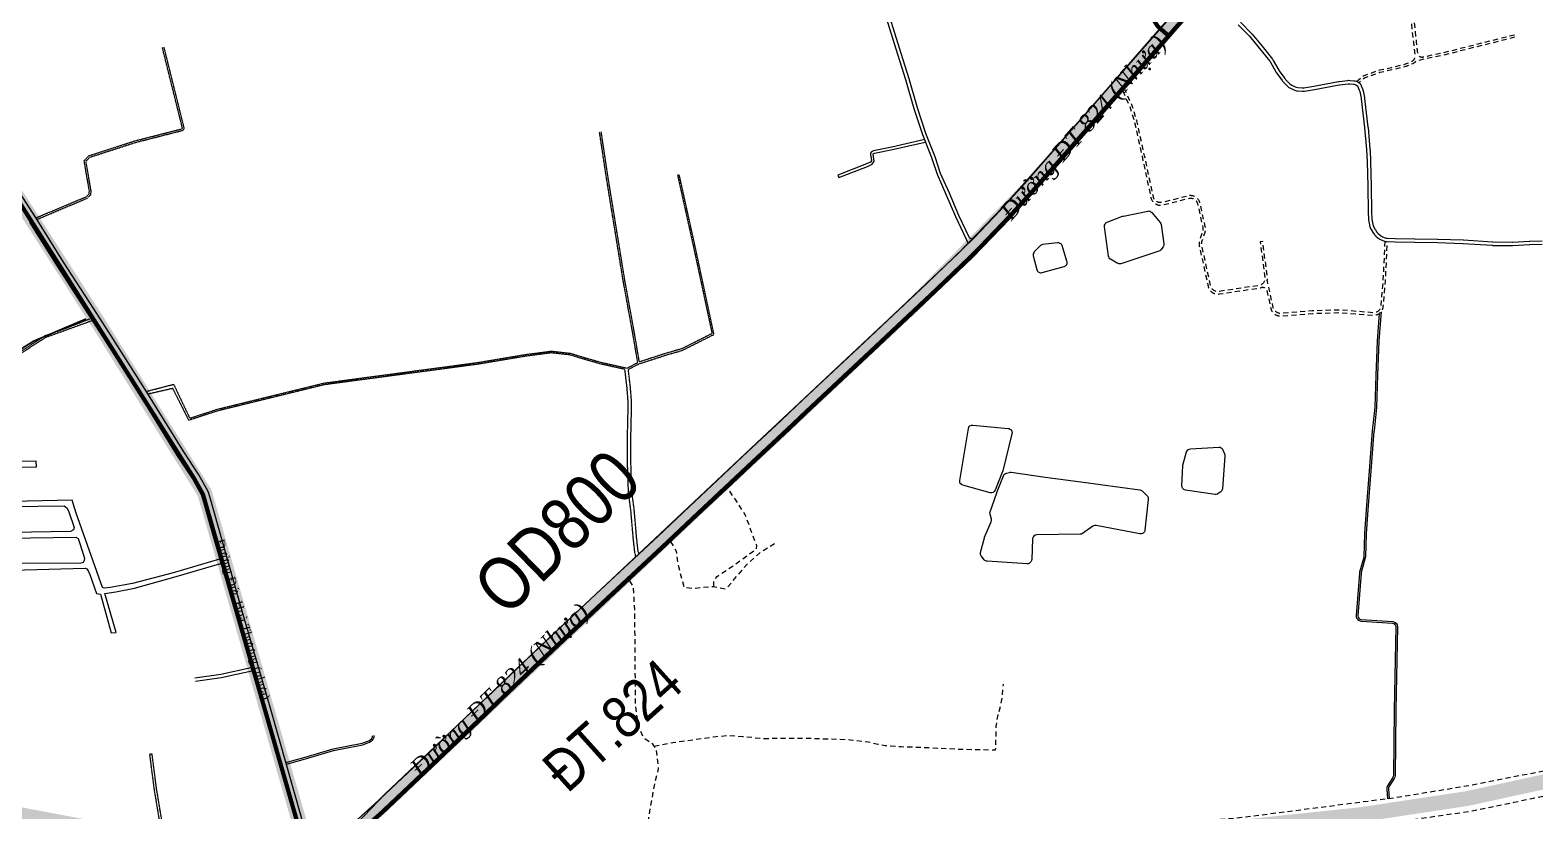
# Model space of a CAD drawing. Header units: metres. Extents: x 556238 to 587446, y 1177111 to 1219372.
# Drawn here: x 577821 to 579595, y 1198566 to 1199487 of the extents above; entities that cross this region are included whole.
import ezdxf
from ezdxf.enums import TextEntityAlignment as Align

# ---------------------------------------------------------------- set-up
doc = ezdxf.new("R2010")
doc.units = ezdxf.units.M
doc.header["$MEASUREMENT"] = 0
for name, pattern in [('ACAD_ISO03W100', [30, 12, -18]), ('DASHED2', [0.375, 0.25, -0.125]), ('Xr_Nen GT$0$DASHED', [0.75, 0.5, -0.25]), ('Xr_Nen GT$0$MON', [10, 6, -4])]:
    doc.linetypes.add(name, pattern=pattern)
for name, color, linetype in [('Diameter_Text', 2, 'Continuous'), ('DUONG GIAO THONG', 7, 'Continuous'), ('Unknown_Line_Type', 7, 'Continuous')]:
    doc.layers.add(name, color=color, linetype=linetype)
for name, color, linetype, lineweight in [('Pipe Existing', 1, 'ACAD_ISO03W100', 60), ('Text ten duong', 150, 'Continuous', 15), ('Xr_Nen GT$0$DUONG BT-NEN BT', 38, 'Continuous', 0), ('Xr_Nen GT$0$DUONG NHUA', 38, 'Continuous', 0), ('Xr_Nen GT$0$DUONG_DA', 38, 'Xr_Nen GT$0$MON', 0), ('Xr_Nen GT$1$SONG_HO', 250, 'Continuous', 0)]:
    doc.layers.add(name, color=color, linetype=linetype, lineweight=lineweight)
doc.styles.add('CL_G', font='Vhelvcn.ttf')
doc.styles.add('UTM', font='')
doc.styles.add('Xr_Nen GT$0$ROMANS', font='romans.shx')
doc.styles.get('UTM').set_extended_font_data('UTM Swiss Condensed')
doc.linetypes.add('Xr_Nen GT$0$TL_P', pattern='A,2,[130,ltypeshp.shx,S=1,R=0,X=0,Y=-1],2', length=4)
doc.linetypes.add('Xr_Nen GT$1$TL_T', pattern='A,2,[130,ltypeshp.shx,S=1,R=0,X=0,Y=1],2', length=4)

# ---------------------------------------------------------------- blocks, each defined once
blk = doc.blocks.new('GT CHINH')
at = {"layer": 'DUONG GIAO THONG', "color": 9, "ltscale": 5, "const_width": 17.5}
for points in [[(9600.3, 1241.1), (10380.2, 697.4), (10412.9, 663), (11029.8, 179.5), (11728, -375.9), (11871.1, -480.9), (11920.5, -513), (11974.9, -539.4), (12017.6, -557.2), (12082.5, -571.6), (12223.9, -599.7), (12749, -698.9), (12818.4, -714), (12898.7, -727.7), (12974.7, -733), (13015.1, -731.5), (13104.1, -722.6), (13602.9, -678.1), (13998.1, -636.4), (14123.6, -617.4), (14474.4, -540.8)], [(14299.7, 892.5), (14082.3, 644.4), (13946.9, 489.8), (13790.4, 311.8), (13606.8, 102.3), (13472.7, -33.6), (13380.3, -120.3), (13320, -177.2), (13193.4, -296), (12845.8, -624.9), (12761.1, -704.2), (12636.5, -861.8), (12542.9, -995.9), (12493.2, -1068.3), (12392.1, -1240.8), (12333.7, -1342.1), (12286.5, -1420), (12167.4, -1587.1), (12084.9, -1698.9), (11993.3, -1823.8), (11785.2, -2107.9), (11612.3, -2343.9)], [(12763.4, -702), (12635.5, -257), (12509.2, -54.9), (12317.3, 244), (12185.5, 458.4), (11982, 784.7), (11859.5, 979.9), (11817.8, 1046.1), (11650.6, 1359.5), (11549.8, 1547.7), (11488.4, 1659.3), (11392.1, 1830.1), (11303.3, 1986.2), (11214.7, 2136.7), (11196, 2163.5), (11124.7, 2246), (11046.8, 2334.7), (10875.2, 2529.7), (10791.4, 2624.7), (10680.8, 2750.4), (10613.8, 2825.8)]]:
    blk.add_lwpolyline(points, dxfattribs=at)

msp = doc.modelspace()

# ---------------------------------------------------------------- linework, layer by layer
at = {"layer": 'Xr_Nen GT$0$DUONG BT-NEN BT', "flags": 128}
for points in [[(578926.88097, 1199235.83093), (578925.06574, 1199240.3366), (578912.3853, 1199266.91333), (578901.19639, 1199293.44545), (578890.63811, 1199316.85525), (578884.24521, 1199336.6134), (578873.51438, 1199363.81058), (578863.26213, 1199394.25972), (578853.49422, 1199428.42155), (578844.01267, 1199458.38328), (578830.84156, 1199501.34955), (578820.24885, 1199548.56286), (578809.03541, 1199584.42692), (578792.06281, 1199635.04339)], [(578931.32613, 1199240.43334), (578928.59548, 1199242.22759), (578916.03514, 1199268.55259), (578904.86293, 1199295.04512), (578894.37559, 1199318.29763), (578888.01223, 1199337.96447), (578877.27269, 1199365.18371), (578867.08256, 1199395.44838), (578857.32471, 1199429.57502), (578847.83172, 1199459.57289), (578834.71091, 1199502.37506), (578824.11576, 1199549.59929), (578812.84091, 1199585.65973), (578795.85528, 1199636.31507)], [(578875.74425, 1199358.11243), (578837.03368, 1199349.36363), (578815.42542, 1199345.00358), (578813.11632, 1199343.80125), (578811.91307, 1199342.20887), (578811.97802, 1199340.77898), (578813.12853, 1199333.48555), (578811.85684, 1199331.44156), (578807.26808, 1199329.34223), (578773.51371, 1199316.34336), (578774.59184, 1199313.54378), (578808.43227, 1199326.5758), (578813.92669, 1199329.08945), (578816.26598, 1199332.8494), (578814.96736, 1199341.0817), (578814.95909, 1199341.26378), (578815.10194, 1199341.45283), (578816.43465, 1199342.14676), (578837.66111, 1199346.42977), (578876.40559, 1199355.18623)], [(578081.9585, 1198735.07874), (578046.01118, 1198727.29068), (578015.57307, 1198723.14022)], [(578082.80546, 1198731.16944), (578046.70593, 1198723.34839), (578016.11349, 1198719.17689)], [(578122.83525, 1198623.41872), (578145.43106, 1198629.8996), (578178.42959, 1198639.73239), (578196.50655, 1198643.39221), (578212.80393, 1198646.25551), (578220.4942, 1198649.29819), (578223.59266, 1198651.40359), (578224.99186, 1198653.78421), (578224.91767, 1198655.19327)], [(578123.38665, 1198621.49623), (578145.99234, 1198627.97994), (578178.91456, 1198637.79), (578196.87808, 1198641.42685), (578213.35047, 1198644.3209), (578221.43548, 1198647.51976), (578225.0889, 1198650.00225), (578227.02071, 1198653.28906), (578226.9149, 1198655.29844)]]:
    msp.add_lwpolyline(points, dxfattribs=at)
for points in [[(579245.02807, 1199493.61083), (579258.14676, 1199480.50083, -0.0249238108), (579258.68179, 1199479.91002), (579270.31689, 1199465.69877, -0.0027952708), (579270.37317, 1199465.62924), (579282.43357, 1199450.55784, -0.0391940172), (579283.13707, 1199449.52183), (579289.72857, 1199437.96073, 0.0273088614), (579290.43848, 1199436.85994), (579297.08203, 1199427.69792, 0.0369711333), (579298.22546, 1199426.34396), (579303.39973, 1199421.06309, 0.0894846994), (579306.87495, 1199418.59729), (579310.805, 1199416.75379, 0.0924095295), (579315.06164, 1199415.64733), (579320.49649, 1199415.26619, 0.0569814772), (579323.22013, 1199415.38564), (579335.00433, 1199417.25916, 0.005517755), (579335.26541, 1199417.30362), (579364.19187, 1199422.55949, -0.0134775434), (579364.61805, 1199422.62512), (579374.9633, 1199423.93377, -0.0541603887), (579376.6911, 1199423.96421), (579380.96189, 1199423.57621, -0.1372498045), (579384.99116, 1199422.04394), (579385.72696, 1199421.50045), (579388.01221, 1199416.47624, -0.0553249574), (579388.56128, 1199414.79883), (579390.19703, 1199406.9632, -0.0227164818), (579390.31305, 1199406.24597), (579394.2418, 1199372.21942, -0.0063698259), (579394.2626, 1199372.01666), (579396.56694, 1199346.33091, -0.0133480091), (579396.59373, 1199345.9047), (579397.08998, 1199332.15811, -0.0023080038), (579397.09231, 1199332.08429), (579397.87055, 1199303.10881, -0.0036156004), (579397.87282, 1199302.99314), (579398.2451, 1199272.94857, 0.0135561845), (579398.27079, 1199272.2985), (579398.78643, 1199264.56891, 0.021537031), (579398.89953, 1199263.54182), (579399.80742, 1199257.64435, 0.0934673176), (579401.28702, 1199253.45011), (579403.16577, 1199250.21051, 0.0173138844), (579403.6072, 1199249.50666), (579405.48618, 1199246.72916, 0.0665493646), (579407.60152, 1199244.35439), (579410.40095, 1199241.94718, 0.0814451973), (579413.71653, 1199239.92496), (579416.77585, 1199238.68473, 0.088503174), (579420.89961, 1199237.81182), (579430.06953, 1199237.51779, 0.0020876506), (579430.16969, 1199237.51499), (579453.06774, 1199236.97214, 0.0037533755), (579453.24787, 1199236.96922), (579480.10101, 1199236.73587, -0.0058887406), (579480.2894, 1199236.73201), (579510.11783, 1199235.76988, -0.0087525625), (579510.39754, 1199235.75595), (579544.72092, 1199233.44409, 0.0135907896), (579545.37264, 1199233.41796), (579568.01172, 1199233.12604, 0.0199809012), (579568.97007, 1199233.15198), (579588.48611, 1199234.46189, -0.0119015723), (579588.86655, 1199234.47834), (579603.41623, 1199234.76086, -0.0427170241)], [(579247.85556, 1199496.44019), (579260.97425, 1199483.33019, -0.0249238108), (579261.77679, 1199482.44397), (579273.4119, 1199468.23273, -0.0027952708), (579273.49631, 1199468.12844), (579285.55672, 1199453.05703, -0.0391940172), (579286.61196, 1199451.50302), (579293.20347, 1199439.94192, 0.0273088614), (579293.67673, 1199439.20806), (579300.32029, 1199430.04605, 0.0369711333), (579301.08257, 1199429.1434), (579306.25685, 1199423.86254, 0.0894846994), (579308.57366, 1199422.21867), (579312.50371, 1199420.37517, 0.0924095295), (579315.34147, 1199419.63753), (579320.77631, 1199419.25639, 0.0569814772), (579322.59207, 1199419.33602), (579334.37627, 1199421.20954, 0.005517755), (579334.55033, 1199421.23919), (579363.47679, 1199426.49506, -0.0134775434), (579364.11606, 1199426.59349), (579374.46131, 1199427.90215, -0.0541603887), (579377.053, 1199427.94781), (579381.32379, 1199427.55981, -0.1372498045), (579387.36771, 1199425.2614), (579388.93831, 1199424.10129), (579391.65326, 1199418.13237, -0.0553249574), (579392.47687, 1199415.61624), (579394.11262, 1199407.78061, -0.0227164818), (579394.28665, 1199406.70477), (579398.2154, 1199372.67822, -0.0063698259), (579398.2466, 1199372.37407), (579400.55094, 1199346.68833, -0.0133480091), (579400.59113, 1199346.049), (579401.08738, 1199332.30242, -0.0023080038), (579401.09086, 1199332.19169), (579401.86911, 1199303.21621, -0.0036156004), (579401.87252, 1199303.0427), (579402.24479, 1199272.99813, 0.0135561845), (579402.26192, 1199272.56475), (579402.77756, 1199264.83516, 0.021537031), (579402.85296, 1199264.15043), (579403.76085, 1199258.25297, 0.0934673176), (579404.74725, 1199255.4568), (579406.62599, 1199252.2172, 0.0173138844), (579406.92028, 1199251.74797), (579408.79927, 1199248.97047, 0.0665493646), (579410.20949, 1199247.38729), (579413.00892, 1199244.98008, 0.0814451973), (579415.21931, 1199243.63193), (579418.27863, 1199242.39171, 0.088503174), (579421.0278, 1199241.80976), (579430.19772, 1199241.51573, 0.0020876506), (579430.2645, 1199241.51387), (579453.16254, 1199240.97101, 0.0037533755), (579453.28263, 1199240.96907), (579480.13577, 1199240.73572, -0.0058887406), (579480.41836, 1199240.72993), (579510.24678, 1199239.7678, -0.0087525625), (579510.66635, 1199239.74691), (579544.98973, 1199237.43505, 0.0135907896), (579545.42421, 1199237.41763), (579568.0633, 1199237.12571, 0.0199809012), (579568.7022, 1199237.143), (579588.21823, 1199238.45291, -0.0119015723), (579588.7889, 1199238.47759), (579603.33858, 1199238.76011, -0.0427170241)], [(579413.73177, 1199155.19229), (579411.07088, 1199120.65209, 0.0093526645), (579411.06218, 1199120.50271), (579409.47012, 1199080.19374, 0.0017999231), (579409.46908, 1199080.16496), (579408.25574, 1199042.58556, -0.018250317), (579408.22565, 1199042.14874), (579405.30816, 1199014.5367, 0.006981901), (579405.29798, 1199014.42546), (579401.66335, 1198967.52515, -0.0004377637), (579401.66252, 1198967.51468), (579398.0245, 1198921.61407, 0.0030190845), (579398.02098, 1198921.56589), (579396.12401, 1198893.30254, 0.008893577), (579396.11701, 1198893.16043), (579395.27113, 1198866.26791, -0.0612102729), (579395.04704, 1198864.8216), (579390.1589, 1198847.56162, 0.0511540763), (579390.01777, 1198846.75758), (579386.42554, 1198796.63152, 0.4152659599), (579390.14372, 1198792.35483), (579427.42644, 1198789.81757, -0.3998048482), (579433.01803, 1198783.72038), (579431.19597, 1198685.27395, 0.0012736568), (579431.19564, 1198685.25357), (579430.15893, 1198607.95736, -0.1388600539), (579429.22597, 1198604.8237), (579422.90743, 1198594.86367, 0.1609392706), (579422.29574, 1198592.42933), (579423.13736, 1198580.91461)], [(579411.56697, 1199153.12999), (579409.07679, 1199120.80571, 0.0093526645), (579409.06374, 1199120.58164), (579407.47168, 1199080.27268, 0.0017999231), (579407.47013, 1199080.22951), (579406.25678, 1199042.65011, -0.018250317), (579406.23672, 1199042.35889), (579403.31923, 1199014.74685, 0.006981901), (579403.30395, 1199014.57999), (579399.66932, 1198967.67968, -0.0004377637), (579399.66878, 1198967.6727), (579396.03075, 1198921.77209, 0.0030190845), (579396.02547, 1198921.69983), (579394.1285, 1198893.43648, 0.008893577), (579394.11799, 1198893.2233), (579393.27211, 1198866.33078, -0.0612102729), (579393.12273, 1198865.36658), (579388.23459, 1198848.1066, 0.0511540763), (579388.02289, 1198846.90054), (579384.43066, 1198796.77448, 0.4152659599), (579390.00792, 1198790.35944), (579427.29065, 1198787.82218, -0.3998048482), (579431.01837, 1198783.75739), (579429.19631, 1198685.31096, 0.0012736568), (579429.19582, 1198685.28039), (579428.15911, 1198607.98418, -0.1388600539), (579427.53713, 1198605.89507), (579421.2186, 1198595.93504, 0.1609392706), (579420.30106, 1198592.28353), (579421.14268, 1198580.76881)]]:
    msp.add_lwpolyline(points, format="xyb", dxfattribs=at)
at = {"layer": 'Xr_Nen GT$0$DUONG NHUA', "flags": 128}
for points in [[(578237.16895, 1198563.02924), (578303.08123, 1198625.47284), (578333.97793, 1198655.13859), (578359.53647, 1198679.39947), (578377.40482, 1198696.65337), (578424.03588, 1198741.1509), (578492.43622, 1198805.57927), (578571.76412, 1198879.69844), (578608.35473, 1198914.289), (578648.82102, 1198952.28274), (578671.20211, 1198973.32428), (578716.72566, 1199015.83577), (578735.43073, 1199033.58609), (578748.71297, 1199046.07415), (578808.38594, 1199102.00448), (578888.56176, 1199177.37134), (578932.19373, 1199219.22417), (578944.41394, 1199231.61966), (578975.70764, 1199264.33251), (579004.50178, 1199296.10617), (579035.23445, 1199331.16011), (579098.94468, 1199403.87087), (579135.25124, 1199445.28195), (579170.62119, 1199485.8933), (579209.521, 1199530.295)], [(579177.22504, 1199516.333), (579070.79006, 1199394.69454), (579015.95519, 1199332.10768), (578968.33556, 1199278.75193), (578915.51069, 1199224.05844), (578839.90672, 1199152.36422), (578765.22572, 1199082.22179), (578678.02825, 1199000.56208), (578583.2773, 1198911.41078), (578506.62054, 1198839.45072), (578445.28946, 1198781.87349), (578395.003, 1198734.47001), (578351.42745, 1198692.63059), (578282.63283, 1198627.06284), (578240.0003, 1198586.61407), (578172.81707, 1198516.13125)], [(578189.58347, 1198540.83065), (578227.02802, 1198574.08455), (578292.72858, 1198636.32757), (578323.61999, 1198665.98825), (578349.16314, 1198690.23451), (578367.01728, 1198707.4747), (578413.71563, 1198752.03643), (578482.17343, 1198816.51893), (578561.49145, 1198890.62886), (578598.06882, 1198925.20691), (578638.55377, 1198963.21817), (578660.94597, 1198984.27015), (578706.444, 1199026.75781), (578725.13061, 1199044.49061), (578738.44662, 1199057.01043), (578798.12013, 1199112.94127), (578878.23281, 1199188.24878), (578921.65894, 1199229.90416), (578933.65285, 1199242.0701), (578964.72862, 1199274.55514), (578993.30405, 1199306.08746), (579023.95545, 1199341.0487), (579087.66282, 1199413.7562), (579123.95604, 1199455.15206), (579159.32419, 1199495.76134)], [(578151.79783, 1198520.86968), (578134.43178, 1198582.49555), (578104.37848, 1198688.71326), (578070.68538, 1198804.69189), (578043.02398, 1198902.24467), (578033.51843, 1198935.72848), (578031.17895, 1198943.20926), (578020.27783, 1198962.83297), (578002.43753, 1198989.97072), (577958.97492, 1199060.4585), (577916.95659, 1199126.62923), (577896.61044, 1199158.38124), (577860.68381, 1199213.54942), (577828.34265, 1199265.42178), (577781.65974, 1199337.33951)], [(577820.74889, 1199260.59047), (577853.09358, 1199208.71246), (577889.05057, 1199153.49765), (577909.36886, 1199121.78912), (577951.34537, 1199055.68423), (577994.84531, 1198985.13592), (578012.57313, 1198958.16929), (578022.86411, 1198939.64391), (578024.8931, 1198933.15596), (578034.36533, 1198899.78949), (578058.4685, 1198817.14076), (578081.88559, 1198735.12521), (578094.47121, 1198693.22668), (578128.50748, 1198574.45109), (578144.92659, 1198517.47557)], [(577799.46363, 1198971.99009), (577828.69992, 1198972.19726), (577828.49244, 1198979.10367), (577751.54289, 1198978.34573)], [(578044.66953, 1198863.44996), (577991.5885, 1198847.77164), (577942.13641, 1198834.49387), (577915.7487, 1198829.7629), (577908.48847, 1198829.07845), (577906.50223, 1198829.89981), (577875.46434, 1198917.72578), (577870.73292, 1198932.82583), (577800.34765, 1198931.52201)], [(577795.08143, 1198887.95321), (577875.20094, 1198889.31704), (577877.83656, 1198887.75101), (577879.76004, 1198883.05312), (577885.53298, 1198864.59072), (577885.10546, 1198861.74351), (577883.75216, 1198859.2522), (577880.97388, 1198858.6827), (577798.81311, 1198858.17877)], [(577800.52272, 1198850.4913), (577886.31862, 1198852.63151), (577888.39046, 1198851.77473), (577889.89099, 1198849.63285), (577891.89161, 1198845.20635), (577899.46979, 1198822.69343), (577904.38337, 1198822.07299), (577917.00249, 1198776.3426), (577922.73571, 1198776.84389), (577909.3362, 1198822.72963), (577922.23607, 1198824.87795), (577944.30891, 1198829.10304), (577993.36772, 1198842.94347), (578044.66385, 1198857.78004), (578046.21037, 1198858.01589)]]:
    msp.add_lwpolyline(points, dxfattribs=at)
msp.add_lwpolyline([(577796.2252, 1198921.62817), (577797.38083, 1198923.33882), (577799.82016, 1198925.26317), (577861.48758, 1198926.28214), (577864.91729, 1198923.65704), (577867.17949, 1198919.28186), (577873.45527, 1198900.76032), (577872.50666, 1198897.77064), (577868.93087, 1198895.80179), (577800.16231, 1198894.69089), (577796.95149, 1198897.17021), (577796.51348, 1198901.98285)], close=True, dxfattribs=at)
at = {"layer": 'Xr_Nen GT$0$DUONG_DA', "flags": 128}
for points in [[(579384.68186, 1199426.7559), (579390.72643, 1199431.8894, -0.0880507217), (579393.59375, 1199433.56335), (579410.6434, 1199439.84063, -0.0363691558), (579411.96982, 1199440.22215), (579425.81791, 1199443.1356, 0.0090891368), (579426.04822, 1199443.18845), (579441.65868, 1199447.07017, 0.0367653452), (579442.56566, 1199447.36793), (579449.67134, 1199450.29468, 0.2356725547), (579453.48681, 1199454.66972), (579453.64673, 1199455.285, 0.0907876137), (579453.81796, 1199457.61991), (579452.15006, 1199473.0218, 0.0009938295), (579452.14723, 1199473.04749), (579448.64366, 1199504.24137, 0.0033977424), (579448.63321, 1199504.32909), (579444.85374, 1199534.30105, 0.0066171206), (579444.82996, 1199534.47143), (579443.25216, 1199544.77809, 0.3898491791), (579437.96995, 1199549.00992), (579422.60998, 1199547.96367, -0.3520066616), (579415.93038, 1199552.62136), (579410.30177, 1199571.83603, -0.4219218674), (579414.87668, 1199579.94699), (579432.86983, 1199584.70881, 0.0521210231), (579433.55016, 1199584.96711), (579452.98577, 1199594.76676, -0.0556223201), (579454.33715, 1199595.26908), (579514.01218, 1199610.17338, 0.0111832428), (579514.16317, 1199610.2147), (579570.99159, 1199627.14096, 0.0000219012), (579570.99189, 1199627.14105), (579633.88914, 1199645.8809, -0.0024107893), (579633.9493, 1199645.8985), (579725.9629, 1199672.35006), (579726.79176, 1199669.46684), (579634.77815, 1199643.01528, 0.0024107893), (579634.74576, 1199643.0058), (579571.8485, 1199624.26594, -0.0000219012), (579571.84796, 1199624.26578), (579515.01954, 1199607.33953, -0.0111832428), (579514.73912, 1199607.26279), (579455.0641, 1199592.35849, 0.0556223201), (579454.33643, 1199592.08801), (579434.90082, 1199582.28836, -0.0521210231), (579433.63735, 1199581.80865), (579415.6442, 1199577.04683, 0.4219218674), (579413.18078, 1199572.67939), (579418.8094, 1199553.46472, 0.3520066616), (579422.40611, 1199550.95674), (579440.16804, 1199552.1666, 0.2169677416), (579443.81423, 1199554.13643, -0.1125449444), (579446.0271, 1199555.9946), (579446.26723, 1199556.11789, -0.0769976008), (579449.02764, 1199557.03465), (579507.38376, 1199566.86921), (579553.4362, 1199573.16086, 0.0136512166), (579553.8941, 1199573.23621), (579605.75615, 1199583.23075, -0.0087327658), (579606.15184, 1199583.29986), (579653.83659, 1199590.77275, 0.3850441016), (579661.0078, 1199599.63618), (579660.02721, 1199617.49838, -0.3059468013), (579666.63218, 1199628.54305), (579667.26764, 1199628.84068, -0.1153964741), (579670.16455, 1199629.45283), (579832.91798, 1199625.94842), (579832.8534, 1199622.94912), (579670.09997, 1199626.45353, 0.1153964741), (579668.5401, 1199626.12391), (579667.90463, 1199625.82628, 0.3059468013), (579663.0227, 1199617.66282), (579664.00329, 1199599.80063, -0.3850441016), (579654.30107, 1199587.80892), (579606.61631, 1199580.33604, 0.0087327658), (579606.32385, 1199580.28496), (579554.4618, 1199570.29041, -0.0136512166), (579553.84229, 1199570.18847), (579507.83619, 1199563.90316), (579449.52619, 1199554.07637, 0.0769976008), (579447.63749, 1199553.44911), (579447.39736, 1199553.32582, 0.3226336738), (579445.5363, 1199549.68261), (579447.79541, 1199534.9254, -0.0066171206), (579447.83017, 1199534.67637), (579451.60964, 1199504.70442, -0.0033977424), (579451.62492, 1199504.57621), (579455.12848, 1199473.38233, -0.0009938295), (579455.13262, 1199473.34479), (579456.59057, 1199459.88172, 0.4430793116), (579462.58135, 1199455.52515), (579484.82743, 1199460.1601), (579571.15383, 1199481.85295), (579571.88497, 1199478.9434), (579485.49923, 1199457.23565), (579456.71221, 1199451.23789, 0.1531822754), (579454.09887, 1199449.77812, -0.1060701235), (579450.81389, 1199447.52077), (579443.70821, 1199444.59402, -0.0367653452), (579442.38262, 1199444.15882), (579426.77216, 1199440.27711, -0.0090891368), (579426.43555, 1199440.19987), (579412.58746, 1199437.28642, 0.0363691558), (579411.67991, 1199437.02538), (579394.63027, 1199430.74809, 0.0880507217), (579392.66841, 1199429.60276), (579387.46871, 1199425.18679)], [(579109.11384, 1199415.46976), (579117.00142, 1199398.13213, -0.0305389975), (579117.37258, 1199397.16345), (579122.63995, 1199380.42268, -0.0221545502), (579122.83389, 1199379.6952), (579131.89381, 1199338.45142, -0.0012626317), (579131.90291, 1199338.40947), (579142.31682, 1199289.83232, 0.4245021869), (579156.36392, 1199281.08964), (579186.9961, 1199288.78685, -0.4225757075), (579197.36691, 1199282.37913), (579203.54958, 1199254.4314, -0.1336703433), (579203.33513, 1199249.97155), (579199.72107, 1199238.83556, 0.1325818342), (579199.4204, 1199232.8497), (579209.79502, 1199184.9829, 0.3949094823), (579222.71943, 1199176.04301), (579269.90741, 1199183.03404, 0.055055631), (579272.34933, 1199183.67603, -0.4586689926), (579279.02577, 1199180.08916), (579283.64853, 1199159.19322, 0.3743041655), (579295.7911, 1199150.21366), (579332.62533, 1199153.15064, -0.0123807853), (579333.04558, 1199153.1737), (579364.61032, 1199154.12238, -0.0279928294), (579365.56101, 1199154.09773), (579403.84372, 1199150.9555, 0.4131641016), (579416.24249, 1199161.43513), (579418.7739, 1199190.97692, 0.0088453384), (579418.80146, 1199191.38283), (579421.12912, 1199237.80446)], [(579418.14635, 1199238.22317), (579415.80522, 1199191.53307, -0.0088453384), (579415.78485, 1199191.23304), (579413.25344, 1199161.69126, -0.4131641016), (579404.08914, 1199153.94545), (579365.80642, 1199157.08768, 0.0279928294), (579364.52019, 1199157.12103), (579332.95545, 1199156.17234, 0.0123807853), (579332.38688, 1199156.14115), (579295.55265, 1199153.20417, -0.3743041655), (579286.57771, 1199159.84123), (579279.67858, 1199191.02688, -0.0896773256), (579279.60948, 1199192.80477, 0.0673504672), (579279.62654, 1199195.88886), (579274.16125, 1199238.03193), (579271.18617, 1199237.64611), (579276.65146, 1199195.50304, -0.4089166832), (579269.46775, 1199186.00165), (579222.27977, 1199179.01062, -0.3949094823), (579212.72694, 1199185.61836), (579202.35233, 1199233.48516, -0.1325818342), (579202.57456, 1199237.9095), (579206.18862, 1199249.04548, 0.1336703433), (579206.47876, 1199255.0794), (579200.29609, 1199283.02713, 0.4225757075), (579186.26499, 1199291.6964), (579155.63281, 1199283.99919, -0.4245021869), (579145.25017, 1199290.46117), (579134.83626, 1199339.03831, 0.0012626317), (579134.82394, 1199339.09507), (579125.76403, 1199380.33886, 0.0221545502), (579125.50164, 1199381.32309), (579120.23427, 1199398.06386, 0.0305389975), (579119.73212, 1199399.37444), (579111.28374, 1199417.94474)]]:
    msp.add_lwpolyline(points, format="xyb", dxfattribs=at)
at = {"layer": 'Xr_Nen GT$0$DUONG_DA', "linetype": 'Xr_Nen GT$0$DASHED', "flags": 128}
for points in [[(577828.12487, 1199265.75265), (577887.4012, 1199290.69295), (577891.0403, 1199294.16774), (577891.19811, 1199297.71632), (577884.99832, 1199333.24227), (577890.47416, 1199338.99107), (577944.77929, 1199356.61884), (578000.33199, 1199370.83391), (578000.92183, 1199371.61975), (577977.24845, 1199466.64697)], [(577829.33907, 1199263.91062), (577888.51779, 1199288.99381), (577893.00263, 1199293.27616), (577893.20582, 1199297.84532), (577887.14187, 1199332.59289), (577891.57317, 1199337.24508), (577945.3365, 1199354.69698), (578001.50927, 1199369.07072), (578003.0925, 1199371.18004), (577979.18914, 1199467.13044)], [(577958.47528, 1199061.25319), (577990.49697, 1199069.52864), (578009.49734, 1199029.54633), (578042.25993, 1199040.20205), (578167.79969, 1199071.00375), (578348.62473, 1199095.17062), (578404.59657, 1199104.56736), (578435.62391, 1199108.6453), (578458.47609, 1199106.10244), (578471.05337, 1199102.15069), (578493.87711, 1199095.53355), (578525.06979, 1199088.59871), (578537.52774, 1199095.27291), (578531.49856, 1199130.59972), (578520.17134, 1199192.83591), (578500.67669, 1199312.76095), (578492.44387, 1199367.33134)], [(578539.12925, 1198869.92114), (578538.12506, 1198871.5291), (578536.21118, 1198888.70347), (578533.46402, 1198920.86206), (578530.60867, 1198942.50748), (578529.52092, 1198975.51999), (578529.52092, 1199010.82307), (578530.34632, 1199047.49987), (578528.89997, 1199066.26744), (578526.41467, 1199087.05028), (578538.43883, 1199093.49209), (578572.69682, 1199104.56964), (578589.77284, 1199109.42799), (578627.38607, 1199128.34094), (578604.81852, 1199233.68714), (578586.46323, 1199316.48464), (578584.51064, 1199316.05178), (578602.86439, 1199233.26123), (578625.10667, 1199129.43339), (578589.04348, 1199111.29985), (578572.11531, 1199106.48357), (578539.44626, 1199095.9198), (578533.46821, 1199130.94703), (578522.1424, 1199193.17545), (578502.65261, 1199313.07059), (578494.42149, 1199367.6297)], [(577893.14974, 1199147.04287), (577861.94557, 1199134.88534), (577838.57231, 1199126.4849), (577815.20164, 1199111.34272), (577792.51091, 1199096.33337), (577775.55185, 1199089.45891), (577746.94384, 1199073.75221), (577739.91271, 1199066.392), (577737.94815, 1199057.88494), (577731.93685, 1199044.28014), (577717.67651, 1199026.18789), (577712.29277, 1199015.08258), (577708.39976, 1199001.6296), (577705.33729, 1198978.59773), (577703.53222, 1198936.43907), (577706.8429, 1198891.16661), (577712.3202, 1198852.86698), (577714.23057, 1198834.03559), (577712.36146, 1198825.6311), (577707.83049, 1198816.41413), (577706.31185, 1198800.75273), (577703.68299, 1198801.05801), (577640.8144, 1198806.1247), (577596.54241, 1198809.57542), (577543.55103, 1198809.68304), (577495.43365, 1198805.92224), (577474.44631, 1198806.9922), (577443.20593, 1198810.31771), (577411.2995, 1198815.5821), (577373.27304, 1198825.24259), (577272.4999, 1198851.74351)], [(577894.75845, 1199144.66279), (577862.64425, 1199133.0112), (577839.46605, 1199124.68086), (577816.29712, 1199109.6694), (577793.44755, 1199094.55497), (577776.41172, 1199087.6494), (577748.17686, 1199072.14757), (577741.73795, 1199065.40729), (577739.85419, 1199057.25012), (577733.66407, 1199043.24061), (577719.38154, 1199025.12022), (577714.16665, 1199014.36321), (577710.36256, 1199001.21752), (577707.33163, 1198978.42279), (577705.53534, 1198936.46933), (577708.83254, 1198891.38137), (577714.30585, 1198853.10958), (577716.25293, 1198833.9164), (577714.26184, 1198824.96343), (577709.78601, 1198815.85862), (577708.29885, 1198800.52199), (577788.90201, 1198791.16173)], [(578535.25902, 1198866.33848), (578534.22116, 1198870.44453), (578532.23008, 1198888.31167), (578529.48636, 1198920.43003), (578526.61731, 1198942.17926), (578525.52092, 1198975.45411), (578525.52092, 1199010.86807), (578526.34285, 1199047.39093), (578524.91827, 1199065.87612), (578522.37435, 1199087.14913), (578493.38113, 1199093.59499), (578470.47509, 1199100.23599), (578458.06188, 1199104.13619), (578435.64391, 1199106.63073), (578404.89254, 1199102.58906), (578348.92285, 1199093.19268), (578168.17153, 1199069.03566), (578042.80826, 1199038.27727), (578008.47068, 1199027.1093), (577989.56275, 1199064.66616), (577960.47741, 1199058.01536)], [(578128.67987, 1198476.13882), (578110.75476, 1198492.0338), (578096.98015, 1198486.86864), (578079.67689, 1198486.05302), (578050.26643, 1198499.02616), (578023.79867, 1198497.62968), (577989.44703, 1198489.36601), (577979.96938, 1198535.01624), (577970.40839, 1198592.45319), (577965.08173, 1198633.56734), (577962.1066, 1198633.18188), (577967.44021, 1198592.01402), (577977.01989, 1198534.4648), (577986.52647, 1198488.67527), (577931.61454, 1198470.4919), (577928.36772, 1198479.06258), (577924.76001, 1198495.66268), (577915.15275, 1198537.56283)]]:
    msp.add_lwpolyline(points, dxfattribs=at)
at = {"layer": 'Xr_Nen GT$0$DUONG_DA', "flags": 128}
for points in [[(578627.02862, 1198831.02781), (578627.031, 1198837.69286), (578631.07087, 1198843.06159), (578650.84241, 1198856.17463), (578669.09298, 1198869.38271), (578677.64803, 1198875.46411), (578677.74309, 1198879.3125), (578664.33143, 1198915.50991), (578652.8803, 1198933.59633), (578643.22784, 1198947.03131)], [(581277.833, 1198924.969), (581243.48119, 1198930.42656), (581137.528, 1198939.25443), (581035.78385, 1198936.55239), (580977.41788, 1198930.64465), (580899.48507, 1198917.61073), (580841.51845, 1198904.57686), (580758.11105, 1198884.78461), (580647.69315, 1198858.49223), (580385.44316, 1198794.03726), (580199.08255, 1198751.36932), (580068.07723, 1198720.02263), (579901.48598, 1198680.41515), (579680.78603, 1198628.17811), (579513.76989, 1198595.56652), (579429.47509, 1198581.79151), (579252.50424, 1198558.87604), (578864.15355, 1198522.23584), (578652.43211, 1198502.62715), (578487.8953, 1198487.36181), (578403.22756, 1198480.12838), (578374.93208, 1198479.36116), (578347.07513, 1198479.58037), (578317.86342, 1198481.80373), (578289.86047, 1198485.09212), (578261.46578, 1198489.31065), (578236.25975, 1198497.1883), (578212.93223, 1198524.46034), (578206.75735, 1198531.64489), (578205.83115, 1198533.76061), (578206.30203, 1198535.61682)], [(578198.83511, 1198528.92897), (578200.22889, 1198527.19939), (578210.67371, 1198515.68411), (578218.21038, 1198491.87189), (578230.62114, 1198480.51802), (578258.61048, 1198475.08674), (578286.97246, 1198470.73755), (578315.23701, 1198467.46783), (578343.85377, 1198465.41156), (578360.56069, 1198465.09048), (578383.282, 1198465.12057), (578429.28829, 1198467.47283), (578429.87397, 1198453.5559), (578457.68652, 1198455.67624), (578486.47624, 1198458.26692), (578514.7236, 1198461.03821), (578536.52252, 1198462.93482), (578593.35268, 1198468.54394), (578622.05057, 1198471.01779), (578679.30982, 1198476.31734), (578764.26828, 1198484.39733), (578922.37947, 1198499.2836), (579064.58186, 1198512.49439), (579204.39372, 1198525.66477), (579318.42152, 1198537.76591), (579375.40704, 1198544.99999), (579457.67884, 1198557.41268), (579517.45867, 1198565.91741), (579570.13604, 1198576.71776), (579681.31022, 1198599.4278), (579840.04529, 1198636.04665), (579926.70439, 1198656.95313), (580064.83495, 1198689.96697), (580092.93194, 1198696.65664), (580231.23153, 1198729.39117), (580397.25076, 1198769.48577), (580644.89295, 1198828.50843), (580810.79333, 1198868.40069), (580894.50658, 1198887.4152), (580949.97542, 1198898.25686), (580978.46793, 1198902.29128), (581006.417, 1198905.62745), (581034.52136, 1198908.11018), (581063.26168, 1198909.8763), (581091.38803, 1198910.85395), (581120.24818, 1198911.04952), (581148.19106, 1198910.18033), (581176.63604, 1198908.70235), (581205.5281, 1198905.99264), (581233.45036, 1198902.81498), (581272.895, 1198897.96)], [(578576.29673, 1198884.32821), (578582.89074, 1198872.91236), (578585.01004, 1198856.79633), (578591.82206, 1198830.46585), (578601.51023, 1198829.02824), (578625.9577, 1198831.22245), (578641.77665, 1198828.34729), (578667.51087, 1198858.53655), (578681.64529, 1198871.04128), (578699.2302, 1198882.25533)], [(578562.32407, 1198134.51449), (578560.59426, 1198156.7794), (578556.94216, 1198168.20303), (578552.22975, 1198203.65157), (578549.40225, 1198245.81298), (578547.29727, 1198295.6741), (578544.07017, 1198385.56085), (578542.41376, 1198420.68867), (578544.49807, 1198445.84823), (578548.05135, 1198492.35096), (578548.6838, 1198525.3243), (578550.82568, 1198560.17769), (578557.13245, 1198596.22063), (578562.09918, 1198616.29604), (578559.5931, 1198639.20056), (578555.158, 1198645.27), (578544.79541, 1198652.08435), (578538.82859, 1198665.20671), (578534.89048, 1198690.37779), (578534.53829, 1198751.10639), (578534.0519, 1198802.68418), (578533.01674, 1198822.53419), (578532.09434, 1198832.01965), (578527.23225, 1198839.03447)], [(578557.04531, 1198642.68722), (578578.69459, 1198647.20688), (578629.96191, 1198654.24494), (578642.7333, 1198655.43255), (578661.32606, 1198654.42309), (578684.91542, 1198651.89407), (578712.47697, 1198652.43079), (578725.18391, 1198652.19227), (578743.55825, 1198652.13264), (578788.04855, 1198650.4684), (578809.22763, 1198648.01628), (578820.47532, 1198645.26519), (578829.27923, 1198643.80725), (578847.84551, 1198642.30567), (578868.09418, 1198641.70502), (578918.22814, 1198639.28446), (578959.32065, 1198638.51484), (578959.7301, 1198646.35287), (578959.91137, 1198666.4689), (578962.26811, 1198679.63793), (578965.77303, 1198691.84044), (578967.21747, 1198701.29405), (578968.49562, 1198715.95687)]]:
    msp.add_lwpolyline(points, dxfattribs=at)
at = {"layer": 'Xr_Nen GT$1$SONG_HO', "linetype": 'Xr_Nen GT$0$TL_P', "flags": 128}
for points in [[(579090.77573, 1199260.66099), (579109.07075, 1199267.77101, -0.0424430786), (579109.8837, 1199268.00992), (579138.55389, 1199273.85143, -0.2746058673), (579143.37699, 1199272.17239), (579153.18087, 1199260.52797, -0.1395158894), (579154.3033, 1199258.03166), (579157.62497, 1199235.33363, -0.2012188025), (579156.66123, 1199231.58785), (579154.00912, 1199228.09162, -0.15307866), (579151.57102, 1199226.35825), (579106.76144, 1199211.79475, -0.2169002725), (579102.64475, 1199212.26169), (579094.74731, 1199216.99702, -0.2276145042), (579092.36434, 1199220.60999), (579087.63273, 1199255.32532, -0.346885832)], [(578917.01162, 1198956.08064), (578927.2343, 1199017.3241, -0.3939216479), (578932.64343, 1199021.47806), (578974.20491, 1199017.49182, -0.4573355657), (578978.58356, 1199011.32337), (578967.82032, 1198967.44977, -0.0354949724), (578967.603, 1198966.77489), (578958.68686, 1198944.61232, -0.3807545824), (578952.72936, 1198941.65555), (578920.62458, 1198950.4345, -0.3847799236)], [(579178.83931, 1198950.06404), (579179.90558, 1198973.24013, -0.0556976714), (579180.0795, 1198974.33694), (579184.34206, 1198989.82691, -0.3209814657), (579188.8636, 1198993.49134), (579222.31015, 1198995.49681, -0.3222377857), (579227.24574, 1198992.37782), (579229.19651, 1198987.54652, -0.1156569118), (579229.54544, 1198985.29074), (579226.55782, 1198946.47732, -0.2127762882), (579224.61985, 1198942.89695), (579221.73542, 1198940.67963, -0.2035455405), (579217.95165, 1198939.69827), (579183.09754, 1198944.88878, -0.3846846434)], [(578945.90551, 1198862.66311), (578942.53686, 1198866.78308, -0.2398778075), (578941.57102, 1198871.21559), (578946.15253, 1198888.69707, -0.0373691692), (578946.3951, 1198889.4029), (578954.07672, 1198907.28574, 0.1686969553), (578954.311, 1198910.55794), (578952.75005, 1198916.36089, -0.1529849337), (578952.87212, 1198919.34812), (578960.89971, 1198941.72399, -0.0051887692), (578960.93577, 1198941.8213), (578968.54001, 1198961.7086, -0.2459816009), (578972.0178, 1198964.77859), (578975.61895, 1198965.66294, -0.0966823385), (578977.53248, 1198965.75495), (579017.74342, 1198959.89463), (579017.74342, 1198959.89463), (579059.79732, 1198954.60252, -0.0026432282), (579059.84973, 1198954.59564), (579129.15202, 1198945.12921, -0.1608864092), (579131.96974, 1198943.7514), (579137.83886, 1198938.01648, -0.2306663806), (579139.31431, 1198933.89219), (579135.29999, 1198897.49304, -0.4382316246), (579129.38022, 1198893.1322), (579077.88542, 1198903.09674, 0.2038271779), (579074.05828, 1198902.27701), (579061.74858, 1198893.61572, -0.1510254461), (579058.93924, 1198892.70538), (579007.7318, 1198892.01008, 0.3992279329), (579002.80327, 1198887.19978), (579001.87921, 1198862.80208, -0.4207573771), (578996.58224, 1198858.00036), (578949.47577, 1198860.83708, -0.2092892183)]]:
    msp.add_lwpolyline(points, format="xyb", close=True, dxfattribs=at)
at = {"layer": 'Xr_Nen GT$1$SONG_HO', "linetype": 'Xr_Nen GT$1$TL_T', "flags": 128}
msp.add_lwpolyline([(579014.16927, 1199201.23361), (579040.03963, 1199208.4695, 0.4246078089), (579043.4574, 1199214.80088), (579037.64295, 1199233.07276, 0.3624265936), (579032.23963, 1199236.51562), (579014.68934, 1199234.25508, 0.1723270697), (579011.70422, 1199232.74099), (579004.94831, 1199225.63422, 0.2600290455), (579003.737, 1199220.91602), (579007.98731, 1199204.77555, 0.4186848882)], format="xyb", close=True, dxfattribs=at)

# ---------------------------------------------------------------- texts
at = {"layer": 'Xr_Nen GT$0$DUONG NHUA', "attachment_point": 1, "style": 'Xr_Nen GT$0$ROMANS'}
for s, width, insert, char_height, rotation in [('{\\fTimes New Roman|b0|i1|c0|p18;Đường ĐT 824 (Nhựa)}', 409.5740904, (578962.77519, 1199274.86867), 20, 48.56195884), ('\\pi25.02595;{\\fTimes New Roman|b0|i0|c0|p18;Đường Đức Hoà Thượng (nhựa)}', 241.1550017, (578042.83737, 1198911.93086), 10, 286.19708362), ('{\\fTimes New Roman|b0|i1|c0|p18;Đường ĐT 824 (Nhựa)}', 409.5740904, (578267.18745, 1198620.43151), 20, 43.90889062)]:
    msp.add_mtext_dynamic_manual_height_columns(s, width=width, gutter_width=5, heights=[0], dxfattribs=dict(at, insert=insert, char_height=char_height, rotation=rotation))

# ---------------------------------------------------------------- next in the draw order: block references
at = {"layer": 'DUONG GIAO THONG'}
msp.add_blockref('GT CHINH', (565391.56753, 1199198.47471), dxfattribs=at)

# ---------------------------------------------------------------- next in the draw order: linework, layer by layer
at = {"layer": 'Pipe Existing', "color": 1, "linetype": 'DASHED2', "ltscale": 500, "const_width": 5, "flags": 128}
msp.add_lwpolyline([(584033.60947, 1202701.77442), (583269.07511, 1202851.59097), (583254.39648, 1202859.35345), (583244.05082, 1202875.27851), (583199.73519, 1202881.55261), (583186.22837, 1202878.30681), (583165.41363, 1202877.51527), (583067.81639, 1202893.3069), (582967.05573, 1202912.59727), (582911.9804, 1202924.30215), (582789.83156, 1202947.20794), (582708.51773, 1202962.97419), (582657.16699, 1202968.69705), (582599.23797, 1202966.70055), (582574.95711, 1202963.66791), (582553.39179, 1202955.73448), (582514.53654, 1202939.53302), (582451.13136, 1202905.17112), (582437.13725, 1202883.43926), (582359.75197, 1202837.08958), (582143.5324, 1202700.50849), (582023.56113, 1202625.22201, 0.0608634607), (581885.02112, 1202516.14468), (581761.70496, 1202392.04941), (581627.02997, 1202258.66634), (581427.66891, 1202062.51981), (581212.6477, 1201828.84516), (581044.20101, 1201635.97476), (580888.803, 1201457.15951), (580697.23224, 1201237.11902), (580531.50573, 1201047.15317), (580380.65194, 1200876.25303), (580222.23186, 1200692.23583), (580070.28343, 1200517.12779), (579941.43094, 1200368.35569), (579811.75407, 1200220.34657), (579747.92039, 1200147.14203), (579642.9061, 1200027.54245), (579589.90242, 1199966.6556), (579549.29847, 1199920.54792), (579509.62099, 1199875.2077), (579446.28709, 1199803.20782), (579342.62409, 1199684.69539), (579257.75341, 1199588.02044), (579208.01876, 1199531.61533), (579169.11492, 1199487.20903), (579133.74521, 1199446.59797), (579097.44043, 1199405.18891), (579033.73059, 1199332.47859), (579003.00875, 1199297.43701), (578974.24377, 1199265.69553), (578942.97913, 1199233.01305), (578930.78909, 1199220.64817), (578887.18457, 1199178.82167), (578807.01716, 1199103.46272), (578747.34413, 1199047.53232), (578734.05738, 1199035.04002), (578715.35477, 1199017.29204), (578669.83462, 1198974.78373), (578647.45206, 1198953.7408), (578606.98327, 1198915.74472), (578570.39443, 1198881.15583), (578491.06785, 1198807.03789), (578422.65984, 1198742.6023), (578376.01981, 1198698.09621), (578358.15336, 1198680.84414), (578332.59687, 1198656.58521), (578301.70088, 1198626.92014), (578235.81683, 1198564.50328), (578198.3815, 1198531.25757), (578169.67262, 1198503.95603), (578159.97834, 1198494.34269), (578145.49039, 1198477.57385), (578114.22891, 1198441.7325), (578093.54762, 1198416.32863), (578082.06381, 1198401.80115), (578077.36325, 1198395.41617), (578059.76617, 1198371.61059), (578035.01004, 1198336.7303), (578015.357, 1198309.63364), (577984.90953, 1198266.60311), (577977.76246, 1198254.77352), (577967.74099, 1198239.08657), (577957.14886, 1198224.13367), (577942.0967, 1198202.68915), (577935.86715, 1198192.8783)], format="xyb", dxfattribs=at)
at = {"layer": 'Pipe Existing', "color": 1, "linetype": 'DASHED2', "ltscale": 500, "const_width": 5, "elevation": -2.673, "flags": 128}
msp.add_lwpolyline([(578027.16013, 1200047.06733), (578076.86539, 1200066.29273), (578215.96497, 1200062.61417), (578316.30911, 1200060.15334), (578347.83174, 1200042.94296), (578353.56842, 1200036.33659), (578710.95437, 1199902.67275), (578733.27531, 1199896.52697), (578745.38193, 1199895.11096), (578760.70702, 1199896.72378), (578987.88452, 1199977.38462), (579131.30121, 1199521.11014), (579150.50382, 1199491.55919), (579163.24161, 1199480.46537)], dxfattribs=at)
at = {"layer": 'Pipe Existing', "color": 1, "linetype": 'DASHED2', "ltscale": 500, "const_width": 5, "flags": 128}
msp.add_lwpolyline([(578036.97297, 1200049.0057), (578047.97646, 1200021.63503), (577903.34221, 1199963.86781), (577855.00199, 1199948.95738), (577678.6992, 1199878.77718), (577481.52544, 1199805.26816), (577683.81879, 1199480.86737), (577854.95789, 1199211.37625), (578014.47049, 1198958.72877), (578025.16794, 1198939.54106), (578146.1684, 1198518.67902), (578184.01478, 1198454.23644), (578190.81533, 1198429.23257), (578194.32527, 1198409.06525), (578215.53501, 1198334.51687), (578243.18182, 1198216.93441), (578252.08633, 1198180.01651), (578259.2048, 1198159.84129), (578259.2048, 1198159.84129), (578267.62417, 1198103.20545), (578276.07738, 1197991.74642), (578279.80916, 1197936.34108), (578284.98698, 1197893.78022), (578294.14558, 1197755.61169), (578294.59746, 1197678.18704), (578301.55356, 1197499.62854), (578274.54563, 1197351.40089), (578253.63897, 1197209.49342), (578252.18489, 1197150.91839), (578265.18169, 1197073.20796), (578275.21407, 1196988.52105), (578283.70044, 1196925.03669), (578322.69953, 1196686.33855), (578341.75617, 1196576.28593), (578346.18899, 1196413.7819), (578345.84664, 1196288.10771), (578337.27914, 1196261.20818)], dxfattribs=at)
at = {"layer": 'Unknown_Line_Type'}
msp.add_lwpolyline([(577887.38888, 1199146.65646), (577825.28931, 1199120.33613), (577775.32873, 1199089.55123), (577743.56663, 1199079.96532), (577731.87977, 1199042.77764), (577714.17322, 1199025.12053), (577710.75363, 1199003.65402), (577704.18417, 1198982.09463), (577702.33645, 1198945.80505), (577707.66797, 1198906.86949), (577715.91301, 1198833.39534), (577710.78133, 1198815.98072), (577714.98506, 1198789.0608), (577734.62692, 1198683.73423), (577741.63519, 1198617.41945)], dxfattribs=at)

# ---------------------------------------------------------------- next in the draw order: texts
at = {"layer": 'Diameter_Text', "color": 1, "style": 'UTM'}
msp.add_text('OD800', height=62.5, rotation=44.28964538, dxfattribs=at).set_placement((578395.84675, 1198780.41099, -1.937), align=Align.BOTTOM_LEFT)
at = {"layer": 'Text ten duong', "color": 5, "linetype": 'Continuous', "lineweight": 13, "style": 'CL_G'}
msp.add_text('ÑT.824', height=50, rotation=42.00469346, dxfattribs=at).set_placement((578507.66419, 1198667.64282, 3.874), align=Align.MIDDLE_CENTER)

doc.saveas('drawing.dxf')
